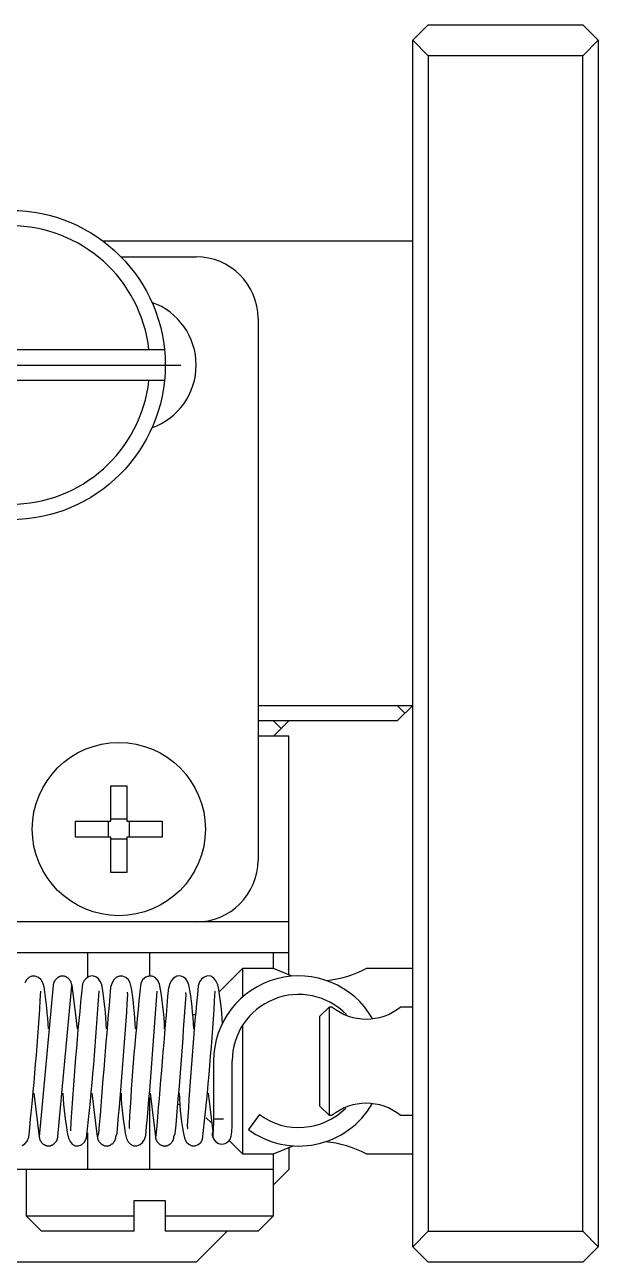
# Model space of a CAD drawing. Extents: x -3 to 396, y 2 to 203.
# Drawn here: x 70.2 to 88.74, y 97.28 to 137.28 of the extents above; entities that cross this region are included whole.
import ezdxf

# ---------------------------------------------------------------- set-up
doc = ezdxf.new("R2010")
doc.units = 0
doc.header["$LTSCALE"] = 10
doc.linetypes.add('CENTER', pattern=[2, 1.25, -0.25, 0.25, -0.25])
doc.layers.get('0').update_dxf_attribs({"linetype": 'CONTINUOUS'})
doc.layers.add('CENTER', color=1, linetype='CENTER')

msp = doc.modelspace()

# ---------------------------------------------------------------- linework, layer by layer
at = {"color": 7, "linetype": 'CONTINUOUS'}
for p, q in [((83.243898, 137.275058), (82.743898, 136.775058)), ((83.243898, 137.275058), (88.243898, 137.275058)), ((88.743898, 136.775058), (88.243898, 137.275058)), ((82.743898, 136.775058), (83.243898, 136.275058)), ((82.743898, 97.775058), (82.743898, 136.775058)), ((88.243898, 136.275058), (88.743898, 136.775058)), ((88.743898, 136.775058), (88.743898, 97.775058)), ((83.243898, 136.275058), (83.243898, 98.275058)), ((88.243898, 136.275058), (83.243898, 136.275058)), ((88.243898, 98.275058), (88.243898, 136.275058)), ((82.743898, 130.275058), (72.743898, 130.275058)), ((73.314612, 129.775058), (75.743898, 129.775058)), ((77.743898, 127.775058), (77.743898, 110.275058)), ((64.768961, 126.775058), (74.718835, 126.775058)), ((74.718835, 125.775058), (64.768961, 125.775058)), ((77.743898, 115.275058), (82.743898, 115.275058)), ((82.493898, 115.025058), (82.243898, 115.275058)), ((82.743898, 115.275058), (82.243898, 114.775058)), ((82.243898, 114.775058), (77.743898, 114.775058)), ((78.493898, 114.525058), (78.243898, 114.775058)), ((78.743898, 114.775058), (78.243898, 114.275058)), ((78.743898, 114.275058), (77.743898, 114.275058)), ((78.743898, 106.55902), (78.743898, 114.275058)), ((72.983898, 112.674197), (73.503898, 112.674197)), ((72.983898, 111.535058), (72.983898, 112.674197)), ((73.503898, 112.674197), (73.503898, 111.535058)), ((72.983898, 111.6045), (73.503898, 111.6045)), ((71.844759, 111.535058), (72.983898, 111.535058)), ((71.844759, 111.015058), (71.844759, 111.535058)), ((72.914456, 111.015058), (72.914456, 111.535058)), ((73.503898, 111.535058), (74.643037, 111.535058)), ((73.57334, 111.535058), (73.57334, 111.015058)), ((74.643037, 111.535058), (74.643037, 111.015058)), ((72.983898, 111.015058), (71.844759, 111.015058)), ((72.983898, 109.875919), (72.983898, 111.015058)), ((73.503898, 110.945617), (72.983898, 110.945617)), ((74.643037, 111.015058), (73.503898, 111.015058)), ((73.503898, 111.015058), (73.503898, 109.875919)), ((73.503898, 109.875919), (72.983898, 109.875919)), ((78.743898, 108.275058), (54.743898, 108.275058)), ((78.743898, 107.275058), (58.243898, 107.275058)), ((72.243898, 106.49568), (72.243898, 107.275058)), ((74.243898, 106.530864), (74.243898, 107.275058)), ((78.243898, 106.775058), (78.243898, 107.275058)), ((70.256172, 106.405302), (70.201714, 106.308413)), ((70.333813, 106.477324), (70.256172, 106.405302)), ((70.433367, 106.522786), (70.333813, 106.477324)), ((70.538601, 106.526365), (70.433367, 106.522786)), ((70.644669, 106.482898), (70.538601, 106.526365)), ((70.728932, 106.405698), (70.644669, 106.482898)), ((70.787293, 106.307847), (70.728932, 106.405698)), ((71.192538, 106.403012), (71.183388, 106.391177)), ((71.202285, 106.414585), (71.192538, 106.403012)), ((71.212617, 106.425856), (71.202285, 106.414585)), ((71.223518, 106.436787), (71.212617, 106.425856)), ((71.234972, 106.447333), (71.223518, 106.436787)), ((71.246963, 106.457452), (71.234972, 106.447333)), ((71.25947, 106.467096), (71.246963, 106.457452)), ((71.272472, 106.476218), (71.25947, 106.467096)), ((71.284237, 106.483731), (71.272472, 106.476218)), ((71.296347, 106.490771), (71.284237, 106.483731)), ((71.308784, 106.497301), (71.296347, 106.490771)), ((71.32153, 106.503283), (71.308784, 106.497301)), ((71.334563, 106.508678), (71.32153, 106.503283)), ((71.347864, 106.513447), (71.334563, 106.508678)), ((71.361409, 106.517547), (71.347864, 106.513447)), ((71.375175, 106.520936), (71.361409, 106.517547)), ((71.38633, 106.523105), (71.375175, 106.520936)), ((71.397597, 106.524767), (71.38633, 106.523105)), ((71.408963, 106.525898), (71.397597, 106.524767)), ((71.420412, 106.526474), (71.408963, 106.525898)), ((71.43193, 106.526468), (71.420412, 106.526474)), ((71.443501, 106.525862), (71.43193, 106.526468)), ((71.45511, 106.524657), (71.443501, 106.525862)), ((71.46674, 106.522858), (71.45511, 106.524657)), ((71.478375, 106.520472), (71.46674, 106.522858)), ((71.489997, 106.517504), (71.478375, 106.520472)), ((71.501589, 106.513963), (71.489997, 106.517504)), ((71.513132, 106.509854), (71.501589, 106.513963)), ((71.524606, 106.505188), (71.513132, 106.509854)), ((71.535993, 106.499971), (71.524606, 106.505188)), ((71.547271, 106.494215), (71.535993, 106.499971)), ((71.561185, 106.486274), (71.547271, 106.494215)), ((71.574855, 106.477526), (71.561185, 106.486274)), ((71.588236, 106.467991), (71.574855, 106.477526)), ((71.601284, 106.457695), (71.588236, 106.467991)), ((71.612452, 106.448023), (71.601284, 106.457695)), ((71.623293, 106.437798), (71.612452, 106.448023)), ((71.633771, 106.42704), (71.623293, 106.437798)), ((71.643851, 106.415769), (71.633771, 106.42704)), ((71.653668, 106.403786), (71.643851, 106.415769)), ((71.662996, 106.391317), (71.653668, 106.403786)), ((72.193796, 106.462907), (72.120651, 106.383948)), ((72.28108, 106.512794), (72.193796, 106.462907)), ((72.388629, 106.530162), (72.28108, 106.512794)), ((72.495642, 106.499736), (72.388629, 106.530162)), ((72.581933, 106.435966), (72.495642, 106.499736)), ((72.650803, 106.341824), (72.581933, 106.435966)), ((73.07927, 106.404296), (73.024147, 106.311611)), ((73.168139, 106.485083), (73.07927, 106.404296)), ((73.261905, 106.524591), (73.168139, 106.485083)), ((73.367638, 106.525491), (73.261905, 106.524591)), ((73.468955, 106.482392), (73.367638, 106.525491)), ((73.552271, 106.40619), (73.468955, 106.482392)), ((73.60758, 106.306632), (73.552271, 106.40619)), ((74.021117, 106.40998), (73.955766, 106.299041)), ((74.112027, 106.488532), (74.021117, 106.40998)), ((74.213127, 106.527303), (74.112027, 106.488532)), ((74.325693, 106.521065), (74.213127, 106.527303)), ((74.416119, 106.47506), (74.325693, 106.521065)), ((74.492523, 106.393725), (74.416119, 106.47506)), ((75.015737, 106.46201), (74.941154, 106.379313)), ((75.118385, 106.518459), (75.015737, 106.46201)), ((75.221732, 106.529892), (75.118385, 106.518459)), ((75.329515, 106.494385), (75.221732, 106.529892)), ((75.410651, 106.431335), (75.329515, 106.494385)), ((75.468886, 106.34824), (75.410651, 106.431335)), ((75.912015, 106.42185), (75.8524, 106.335467)), ((76.001725, 106.493821), (75.912015, 106.42185)), ((76.112154, 106.530012), (76.001725, 106.493821)), ((76.21374, 106.518849), (76.112154, 106.530012)), ((76.312151, 106.462754), (76.21374, 106.518849)), ((76.384693, 106.376256), (76.312151, 106.462754)), ((77.243898, 106.775058), (76.49447, 106.025631)), ((77.243898, 106.775058), (77.243898, 105.846819)), ((78.243898, 106.775058), (77.243898, 106.775058)), ((78.850117, 106.522574), (78.243898, 106.775058)), ((82.743898, 106.775058), (81.243587, 106.775058)), ((71.122005, 106.227821), (70.671271, 101.329785)), ((70.828107, 106.179944), (70.787293, 106.307847)), ((71.122867, 106.240336), (71.122005, 106.227821)), ((71.124367, 106.252939), (71.122867, 106.240336)), ((71.126511, 106.265611), (71.124367, 106.252939)), ((71.129301, 106.278333), (71.126511, 106.265611)), ((71.132739, 106.291085), (71.129301, 106.278333)), ((71.136825, 106.303843), (71.132739, 106.291085)), ((71.141559, 106.316585), (71.136825, 106.303843)), ((71.14694, 106.329286), (71.141559, 106.316585)), ((71.152964, 106.341918), (71.14694, 106.329286)), ((71.159627, 106.354454), (71.152964, 106.341918)), ((71.166923, 106.366864), (71.159627, 106.354454)), ((71.174847, 106.379116), (71.166923, 106.366864)), ((71.183388, 106.391177), (71.174847, 106.379116)), ((71.270077, 101.338023), (71.720811, 106.214907)), ((71.671794, 106.378385), (71.662996, 106.391317)), ((71.68002, 106.365016), (71.671794, 106.378385)), ((71.687632, 106.351237), (71.68002, 106.365016)), ((71.693872, 106.33861), (71.687632, 106.351237)), ((71.699555, 106.325698), (71.693872, 106.33861)), ((71.704647, 106.312524), (71.699555, 106.325698)), ((71.709115, 106.299109), (71.704647, 106.312524)), ((71.712924, 106.285477), (71.709115, 106.299109)), ((71.715569, 106.273967), (71.712924, 106.285477)), ((71.717711, 106.262337), (71.715569, 106.273967)), ((71.719328, 106.2506), (71.717711, 106.262337)), ((71.720398, 106.238773), (71.719328, 106.2506)), ((71.7209, 106.22687), (71.720398, 106.238773)), ((71.720811, 106.214907), (71.7209, 106.22687)), ((71.904906, 104.818873), (71.735644, 106.226602)), ((72.120651, 106.383948), (72.068042, 106.269949)), ((72.692967, 106.237778), (72.650803, 106.341824)), ((73.024147, 106.311611), (72.97857, 106.165721)), ((73.536357, 105.924254), (73.528363, 106.002211)), ((73.6462, 106.175407), (73.60758, 106.306632)), ((74.554504, 106.269795), (74.492523, 106.393725)), ((74.88621, 106.265639), (74.857419, 106.160023)), ((74.941154, 106.379313), (74.88621, 106.265639)), ((75.5094, 106.241788), (75.468886, 106.34824)), ((75.8524, 106.335467), (75.808401, 106.214663)), ((76.443842, 106.244957), (76.384693, 106.376256)), ((75.415794, 105.923764), (75.406787, 105.999303)), ((80.043898, 105.525058), (79.743898, 105.225058)), ((79.743898, 102.325058), (79.743898, 105.225058)), ((80.043898, 105.525058), (80.043898, 102.025058)), ((80.143898, 105.525058), (80.043898, 105.525058)), ((82.743898, 105.525058), (82.343713, 105.525058)), ((77.243898, 104.932804), (77.243898, 100.775058)), ((76.309676, 103.781522), (76.309676, 101.896296)), ((76.909676, 101.8965), (76.909676, 103.781522)), ((70.494884, 102.743795), (70.664673, 101.327322)), ((72.374883, 102.743791), (72.544578, 101.327108)), ((74.243898, 100.275058), (74.243898, 102.586906)), ((74.25472, 102.743368), (74.424377, 101.326749)), ((76.134716, 102.742348), (76.288055, 101.50316)), ((77.787227, 102.048498), (77.432125, 101.564863)), ((79.743898, 102.325058), (80.043898, 102.025058)), ((80.043898, 102.025058), (80.143898, 102.025058)), ((82.343713, 102.025058), (82.743898, 102.025058)), ((73.576664, 101.719108), (73.581263, 101.61506)), ((73.581263, 101.61506), (73.593815, 101.592947)), ((75.455029, 101.700384), (75.466507, 101.595987)), ((76.072317, 101.946639), (76.22631, 101.792646)), ((76.309676, 101.896194), (76.293772, 101.476728)), ((76.628322, 101.896398), (76.309676, 101.896194)), ((70.279274, 101.192999), (70.333344, 101.323476)), ((70.671271, 101.329785), (70.671721, 101.31808)), ((70.671721, 101.31808), (70.672756, 101.306449)), ((70.672756, 101.306449), (70.674354, 101.294905)), ((70.674354, 101.294905), (70.676492, 101.283464)), ((70.676492, 101.283464), (70.679148, 101.27214)), ((70.679148, 101.27214), (70.6823, 101.260947)), ((70.6823, 101.260947), (70.686706, 101.247707)), ((70.686706, 101.247707), (70.69176, 101.234697)), ((70.69176, 101.234697), (70.697425, 101.221939)), ((70.697425, 101.221939), (70.703667, 101.209455)), ((70.703667, 101.209455), (70.710453, 101.197264)), ((71.224685, 101.188345), (71.232048, 101.200677)), ((71.232048, 101.200677), (71.238771, 101.213131)), ((71.238771, 101.213131), (71.244848, 101.225674)), ((71.244848, 101.225674), (71.250273, 101.238276)), ((71.250273, 101.238276), (71.255043, 101.250907)), ((71.255043, 101.250907), (71.258678, 101.261962)), ((71.258678, 101.261962), (71.26181, 101.273001)), ((71.26181, 101.273001), (71.264438, 101.284007)), ((71.264438, 101.284007), (71.266564, 101.294965)), ((71.266564, 101.294965), (71.268188, 101.305859)), ((71.268188, 101.305859), (71.269313, 101.316675)), ((71.269313, 101.316675), (71.269942, 101.327401)), ((71.269942, 101.327401), (71.270077, 101.338023)), ((71.613015, 101.284597), (71.66911, 101.17363)), ((72.13254, 101.161215), (72.198393, 101.293585)), ((72.243898, 100.275058), (72.243898, 101.4554)), ((72.556058, 101.334755), (72.54933, 101.328414)), ((72.54933, 101.328414), (72.549817, 101.316734)), ((72.549817, 101.316734), (72.550889, 101.305126)), ((72.550889, 101.305126), (72.552523, 101.293606)), ((72.552523, 101.293606), (72.554696, 101.282188)), ((72.554696, 101.282188), (72.557387, 101.270887)), ((72.58862, 101.434089), (72.556058, 101.334755)), ((72.557387, 101.270887), (72.560572, 101.259717)), ((72.560572, 101.259717), (72.565017, 101.246504)), ((72.565017, 101.246504), (72.570109, 101.233521)), ((72.570109, 101.233521), (72.575811, 101.22079)), ((72.575811, 101.22079), (72.582089, 101.208332)), ((72.582089, 101.208332), (72.58891, 101.196166)), ((73.103356, 101.187681), (73.110682, 101.200001)), ((73.110682, 101.200001), (73.117364, 101.212443)), ((73.117364, 101.212443), (73.123397, 101.224972)), ((73.123397, 101.224972), (73.128777, 101.237559)), ((73.128777, 101.237559), (73.1335, 101.250174)), ((73.1335, 101.250174), (73.137091, 101.261213)), ((73.137091, 101.261213), (73.140178, 101.272236)), ((73.140178, 101.272236), (73.142759, 101.283224)), ((73.142759, 101.283224), (73.144836, 101.294163)), ((73.144836, 101.294163), (73.146409, 101.305037)), ((73.146409, 101.305037), (73.147482, 101.315831)), ((73.147482, 101.315831), (73.148056, 101.326534)), ((73.148056, 101.326534), (73.148135, 101.337132)), ((73.148135, 101.337132), (73.190132, 101.442897)), ((73.488572, 101.270292), (73.547763, 101.162241)), ((74.01127, 101.143962), (74.073452, 101.24347)), ((74.073452, 101.24347), (74.115379, 101.374471)), ((74.454589, 101.377579), (74.427388, 101.327299)), ((74.427388, 101.327299), (74.427915, 101.315629)), ((74.427915, 101.315629), (74.429026, 101.304032)), ((74.429026, 101.304032), (74.430699, 101.292523)), ((74.430699, 101.292523), (74.432909, 101.281118)), ((74.432909, 101.281118), (74.435636, 101.269829)), ((74.435636, 101.269829), (74.438857, 101.258671)), ((74.438857, 101.258671), (74.443344, 101.245473)), ((74.443344, 101.245473), (74.448476, 101.232505)), ((74.448476, 101.232505), (74.454217, 101.219789)), ((74.454217, 101.219789), (74.460534, 101.207346)), ((74.460534, 101.207346), (74.467391, 101.195196)), ((74.98935, 101.199393), (74.995989, 101.211833)), ((74.995989, 101.211833), (75.001977, 101.224361)), ((75.001977, 101.224361), (75.007308, 101.236946)), ((75.007308, 101.236946), (75.01198, 101.249558)), ((75.01198, 101.249558), (75.015526, 101.260596)), ((75.015526, 101.260596), (75.018564, 101.271615)), ((75.018564, 101.271615), (75.021096, 101.282601)), ((75.021096, 101.282601), (75.023121, 101.293537)), ((75.023121, 101.293537), (75.024641, 101.304408)), ((75.024641, 101.304408), (75.025658, 101.3152)), ((75.025658, 101.3152), (75.026174, 101.3259)), ((75.026174, 101.3259), (75.026194, 101.336494)), ((75.026194, 101.336494), (75.069533, 101.440142)), ((75.373024, 101.257411), (75.427209, 101.161085)), ((75.466507, 101.595987), (75.471755, 101.590395)), ((75.890055, 101.143959), (75.953132, 101.245278)), ((76.271649, 101.408247), (76.272541, 101.430348)), ((76.272493, 101.386171), (76.271649, 101.408247)), ((76.275068, 101.364248), (76.272493, 101.386171)), ((76.272541, 101.430348), (76.27983, 101.475461)), ((76.27936, 101.342605), (76.275068, 101.364248)), ((76.279359, 101.342605), (76.317049, 101.24713)), ((76.292891, 101.300876), (76.292242, 101.514049)), ((76.294292, 101.519023), (76.299157, 101.529899)), ((76.317049, 101.24713), (76.383142, 101.168395)), ((76.776834, 101.170195), (76.84113, 101.247653)), ((76.81237, 101.206586), (77.243898, 100.775058)), ((76.84113, 101.247653), (76.879836, 101.348384)), ((70.113084, 101.047882), (70.209328, 101.105471)), ((70.209328, 101.105471), (70.279274, 101.192999)), ((70.710453, 101.197264), (70.718658, 101.183983)), ((70.718658, 101.183983), (70.727458, 101.171121)), ((70.727458, 101.171121), (70.736809, 101.158705)), ((70.736809, 101.158705), (70.74667, 101.146757)), ((70.74667, 101.146757), (70.756998, 101.135303)), ((70.756998, 101.135303), (70.767558, 101.124553)), ((70.767558, 101.124553), (70.778493, 101.114321)), ((70.778493, 101.114321), (70.789768, 101.104623)), ((70.789768, 101.104623), (70.801347, 101.09548)), ((70.801347, 101.09548), (70.814832, 101.085784)), ((70.814832, 101.085784), (70.828619, 101.076849)), ((70.828619, 101.076849), (70.842661, 101.068698)), ((70.842661, 101.068698), (70.856914, 101.061352)), ((70.856914, 101.061352), (70.868439, 101.056067)), ((70.868439, 101.056067), (70.88005, 101.05132)), ((70.88005, 101.05132), (70.891726, 101.047118)), ((70.891726, 101.047118), (70.903448, 101.043469)), ((70.903448, 101.043469), (70.915196, 101.040383)), ((70.915196, 101.040383), (70.926952, 101.037864)), ((70.926952, 101.037864), (70.938696, 101.035922)), ((70.938696, 101.035922), (70.950413, 101.03456)), ((70.950413, 101.03456), (70.962084, 101.033786)), ((70.962084, 101.033786), (70.973693, 101.033603)), ((70.973693, 101.033603), (70.985225, 101.034013)), ((70.985225, 101.034013), (70.996665, 101.034995)), ((70.996665, 101.034995), (71.007998, 101.036525)), ((71.007998, 101.036525), (71.019212, 101.038577)), ((71.019212, 101.038577), (71.030293, 101.041127)), ((71.030293, 101.041127), (71.043937, 101.044979)), ((71.043937, 101.044979), (71.05733, 101.049525)), ((71.05733, 101.049525), (71.07045, 101.054724)), ((71.07045, 101.054724), (71.083276, 101.060533)), ((71.083276, 101.060533), (71.095787, 101.06691)), ((71.095787, 101.06691), (71.107965, 101.073816)), ((71.107965, 101.073816), (71.119792, 101.081214)), ((71.119792, 101.081214), (71.131252, 101.089065)), ((71.131252, 101.089065), (71.14388, 101.098547)), ((71.14388, 101.098547), (71.155986, 101.108525)), ((71.155986, 101.108525), (71.167551, 101.118948)), ((71.167551, 101.118948), (71.178556, 101.12977)), ((71.178556, 101.12977), (71.188987, 101.140945)), ((71.188987, 101.140945), (71.198827, 101.152431)), ((71.198827, 101.152431), (71.208065, 101.164186)), ((71.208065, 101.164186), (71.216687, 101.17617)), ((71.216687, 101.17617), (71.224685, 101.188345)), ((71.66911, 101.17363), (71.737453, 101.095118)), ((71.737453, 101.095118), (71.834643, 101.042489)), ((71.834643, 101.042489), (71.937767, 101.034205)), ((71.937767, 101.034205), (72.041005, 101.071781)), ((72.041005, 101.071781), (72.13254, 101.161215)), ((72.58891, 101.196166), (72.597152, 101.182913)), ((72.597152, 101.182913), (72.605988, 101.170079)), ((72.605988, 101.170079), (72.615374, 101.157689)), ((72.615374, 101.157689), (72.625268, 101.145767)), ((72.625268, 101.145767), (72.635628, 101.134338)), ((72.635628, 101.134338), (72.646218, 101.123612)), ((72.646218, 101.123612), (72.657182, 101.113402)), ((72.657182, 101.113402), (72.668483, 101.103727)), ((72.668483, 101.103727), (72.680088, 101.094604)), ((72.680088, 101.094604), (72.693601, 101.084931)), ((72.693601, 101.084931), (72.707413, 101.076019)), ((72.707413, 101.076019), (72.721479, 101.067888)), ((72.721479, 101.067888), (72.735754, 101.060561)), ((72.735754, 101.060561), (72.747296, 101.055292)), ((72.747296, 101.055292), (72.758922, 101.050558)), ((72.758922, 101.050558), (72.770613, 101.04637)), ((72.770613, 101.04637), (72.782348, 101.042734)), ((72.782348, 101.042734), (72.794108, 101.039659)), ((72.794108, 101.039659), (72.805874, 101.037153)), ((72.805874, 101.037153), (72.817629, 101.03522)), ((72.817629, 101.03522), (72.829353, 101.033869)), ((72.829353, 101.033869), (72.841032, 101.033104)), ((72.841032, 101.033104), (72.852647, 101.03293)), ((72.852647, 101.03293), (72.864185, 101.033348)), ((72.864185, 101.033348), (72.875628, 101.034338)), ((72.875628, 101.034338), (72.886965, 101.035875)), ((72.886965, 101.035875), (72.89818, 101.037933)), ((72.89818, 101.037933), (72.909261, 101.040489)), ((72.909261, 101.040489), (72.922905, 101.044346)), ((72.922905, 101.044346), (72.936295, 101.048898)), ((72.936295, 101.048898), (72.949411, 101.054102)), ((72.949411, 101.054102), (72.96223, 101.059913)), ((72.96223, 101.059913), (72.974733, 101.066293)), ((72.974733, 101.066293), (72.986902, 101.073201)), ((72.986902, 101.073201), (72.998717, 101.080599)), ((72.998717, 101.080599), (73.010164, 101.08845)), ((73.010164, 101.08845), (73.022774, 101.097932)), ((73.022774, 101.097932), (73.03486, 101.107907)), ((73.03486, 101.107907), (73.046403, 101.118327)), ((73.046403, 101.118327), (73.057385, 101.129145)), ((73.057385, 101.129145), (73.067789, 101.140314)), ((73.067789, 101.140314), (73.0776, 101.151793)), ((73.0776, 101.151793), (73.086806, 101.16354)), ((73.086806, 101.16354), (73.095395, 101.175515)), ((73.095395, 101.175515), (73.103356, 101.187681)), ((73.547763, 101.162241), (73.621675, 101.08896)), ((73.621675, 101.08896), (73.718447, 101.041535)), ((73.718447, 101.041535), (73.827613, 101.035494)), ((73.827613, 101.035494), (73.933765, 101.077455)), ((73.933765, 101.077455), (74.01127, 101.143962)), ((74.467391, 101.195196), (74.475673, 101.18196)), ((74.475673, 101.18196), (74.484547, 101.169143)), ((74.484547, 101.169143), (74.49397, 101.156769)), ((74.49397, 101.156769), (74.503899, 101.144864)), ((74.503899, 101.144864), (74.514293, 101.133451)), ((74.514293, 101.133451), (74.524914, 101.122741)), ((74.524914, 101.122741), (74.535908, 101.112546)), ((74.535908, 101.112546), (74.547239, 101.102886)), ((74.547239, 101.102886), (74.558871, 101.093778)), ((74.558871, 101.093778), (74.572413, 101.084121)), ((74.572413, 101.084121), (74.586252, 101.075224)), ((74.586252, 101.075224), (74.600344, 101.067108)), ((74.600344, 101.067108), (74.614642, 101.059796)), ((74.614642, 101.059796), (74.626202, 101.054537)), ((74.626202, 101.054537), (74.637844, 101.049814)), ((74.637844, 101.049814), (74.64955, 101.045635)), ((74.64955, 101.045635), (74.661299, 101.042009)), ((74.661299, 101.042009), (74.673072, 101.038944)), ((74.673072, 101.038944), (74.684849, 101.036446)), ((74.684849, 101.036446), (74.696614, 101.034522)), ((74.696614, 101.034522), (74.708348, 101.033179)), ((74.708348, 101.033179), (74.720034, 101.032421)), ((74.720034, 101.032421), (74.731656, 101.032254)), ((74.731656, 101.032254), (74.743199, 101.032679)), ((74.743199, 101.032679), (74.754647, 101.033676)), ((74.754647, 101.033676), (74.765986, 101.035219)), ((74.765986, 101.035219), (74.777204, 101.037282)), ((74.777204, 101.037282), (74.788285, 101.039843)), ((74.788285, 101.039843), (74.801928, 101.043707)), ((74.801928, 101.043707), (74.815316, 101.048265)), ((74.815316, 101.048265), (74.828426, 101.053473)), ((74.828426, 101.053473), (74.841239, 101.059289)), ((74.841239, 101.059289), (74.853734, 101.065673)), ((74.853734, 101.065673), (74.865892, 101.072584)), ((74.865892, 101.072584), (74.877695, 101.079985)), ((74.877695, 101.079985), (74.889127, 101.087839)), ((74.889127, 101.087839), (74.901719, 101.097322)), ((74.901719, 101.097322), (74.913784, 101.1073)), ((74.913784, 101.1073), (74.925304, 101.117721)), ((74.925304, 101.117721), (74.93626, 101.128539)), ((74.93626, 101.128539), (74.946635, 101.13971)), ((74.946635, 101.13971), (74.956416, 101.151189)), ((74.956416, 101.151189), (74.965588, 101.162935)), ((74.965588, 101.162935), (74.974141, 101.174909)), ((74.974141, 101.174909), (74.982065, 101.187074)), ((74.982065, 101.187074), (74.98935, 101.199393)), ((75.427209, 101.161085), (75.501645, 101.088032)), ((75.501645, 101.088032), (75.601647, 101.040253)), ((75.601647, 101.040253), (75.715001, 101.036665)), ((75.715001, 101.036665), (75.811254, 101.076082)), ((75.811254, 101.076082), (75.890055, 101.143959)), ((76.383142, 101.168395), (76.470639, 101.116485)), ((76.470639, 101.116485), (76.576202, 101.096411)), ((76.576202, 101.096411), (76.678543, 101.113298)), ((76.678543, 101.113298), (76.776834, 101.170195)), ((78.243898, 100.775058), (78.882578, 101.03793)), ((78.743898, 100.991097), (78.743898, 100.275058)), ((77.243898, 100.775058), (78.243898, 100.775058)), ((78.243898, 98.775058), (78.243898, 100.775058)), ((81.243587, 100.775058), (82.743898, 100.775058)), ((78.243898, 100.275058), (58.243898, 100.275058)), ((70.243898, 100.275058), (70.243898, 98.775058)), ((78.243898, 99.775058), (78.743898, 100.275058)), ((73.743898, 99.275058), (74.743898, 99.275058)), ((73.743898, 98.275058), (73.743898, 99.275058)), ((74.743898, 99.275058), (74.743898, 98.275058)), ((70.243898, 98.775058), (73.743898, 98.775058)), ((70.243898, 98.775058), (70.743898, 98.275058)), ((74.743898, 98.775058), (78.243898, 98.775058)), ((77.743898, 98.275058), (78.243898, 98.775058)), ((73.743898, 98.275058), (70.743898, 98.275058)), ((77.743898, 98.275058), (74.743898, 98.275058)), ((75.743898, 97.275058), (76.743898, 98.275058)), ((83.243898, 98.275058), (82.743898, 97.775058)), ((83.243898, 98.275058), (88.243898, 98.275058)), ((88.743898, 97.775058), (88.243898, 98.275058)), ((82.743898, 97.775058), (83.243898, 97.275058)), ((88.243898, 97.275058), (88.743898, 97.775058)), ((75.743898, 97.275058), (57.743898, 97.275058)), ((88.243898, 97.275058), (83.243898, 97.275058))]:
    msp.add_line(p, q, dxfattribs=at)
for centre, radius in [((69.743898, 126.275058), 5), ((73.243898, 111.275058), 2.8)]:
    msp.add_circle(centre, radius, dxfattribs=at)
for centre, radius, start, end in [((69.743898, 126.275058), 4.5, 6.37937, 173.62063), ((75.743898, 127.775058), 2, 0, 90), ((73.593898, 126.275058), 2.15, 289.605875, 70.394125), ((69.743898, 126.275058), 4.5, 186.37937, 353.62063), ((75.743898, 110.275058), 2, 270, 0), ((79.059676, 103.781522), 2.75, 29.866077, 180), ((79.589242, 109.888888), 3.526163, 275.919209, 297.985698), ((-41.104565, 112.886789), 112.036234, 354.07592596, 356.49578057), ((57.998968, 104.203325), 12.980517, 2.7278992, 8.7588356), ((176.878437, 95.246303), 105.388518, 173.99587462, 176.58690856), ((-22.74094, 111.843467), 95.523698, 353.6591719, 356.52014532), ((621.694271, 58.562296), 550.77673, 175.04176121, 175.53565006), ((61.096149, 104.27858), 11.76115, 2.6452051, 9.5891614), ((155.069927, 97.279194), 81.614121, 173.65481103, 176.88149612), ((59.664081, 104.061894), 14.140954, 3.0713519, 8.5956576), ((-85.822882, 116.188886), 160.622894, 354.70803018, 356.37622463), ((-3832.56912, 432.878247), 3921.061968, 355.150219779, 355.220349811), ((66.012611, 104.531647), 8.716943, 1.9016685, 11.5018017), ((211.218832, 93.343937), 136.020735, 174.57036321, 176.47781026), ((65.063402, 104.381231), 10.610398, 2.370135, 10.0991544), ((-15.212459, 111.368805), 91.725955, 353.66352248, 356.66679532), ((68.878716, 104.709851), 7.719305, 2.1178314, 11.470641), ((-162.840434, 121.932427), 236.918233, 355.03865973, 356.12566711), ((-106.538537, 117.720545), 182.336345, 354.87736645, 356.29049164), ((79.059676, 103.781522), 2.15, 44.232366, 180), ((75.743898, 103.775058), 1.5, 91.787446, 94.287565), ((81.243898, 106.886165), 1.750032, 231.056047, 308.943953), ((80.560116, 103.118334), 9.133083, 182.3631362, 191.5825512), ((82.152891, 103.039584), 8.843122, 181.9311737, 191.5413732), ((83.152218, 102.9444), 7.960012, 181.4593911, 192.2356539), ((79.059676, 103.781522), 2.75, 233.712543, 329.846604), ((81.243898, 100.663992), 1.75, 51.0552, 128.9448), ((75.743898, 103.775058), 1.5, 247.498346, 249.608187), ((79.059676, 103.781522), 2.15, 233.712543, 314.954098), ((73.583916, 101.802705), 3.327085, 352.1516103, 1.6172168), ((79.595702, 97.67608), 3.510016, 61.993663, 84.657944)]:
    msp.add_arc(centre, radius, start, end, dxfattribs=at)
at = {"layer": 'CENTER', "color": 1, "linetype": 'CENTER'}
msp.add_line((62.743898, 126.275058), (76.743898, 126.275058), dxfattribs=at)

doc.saveas('drawing.dxf')
